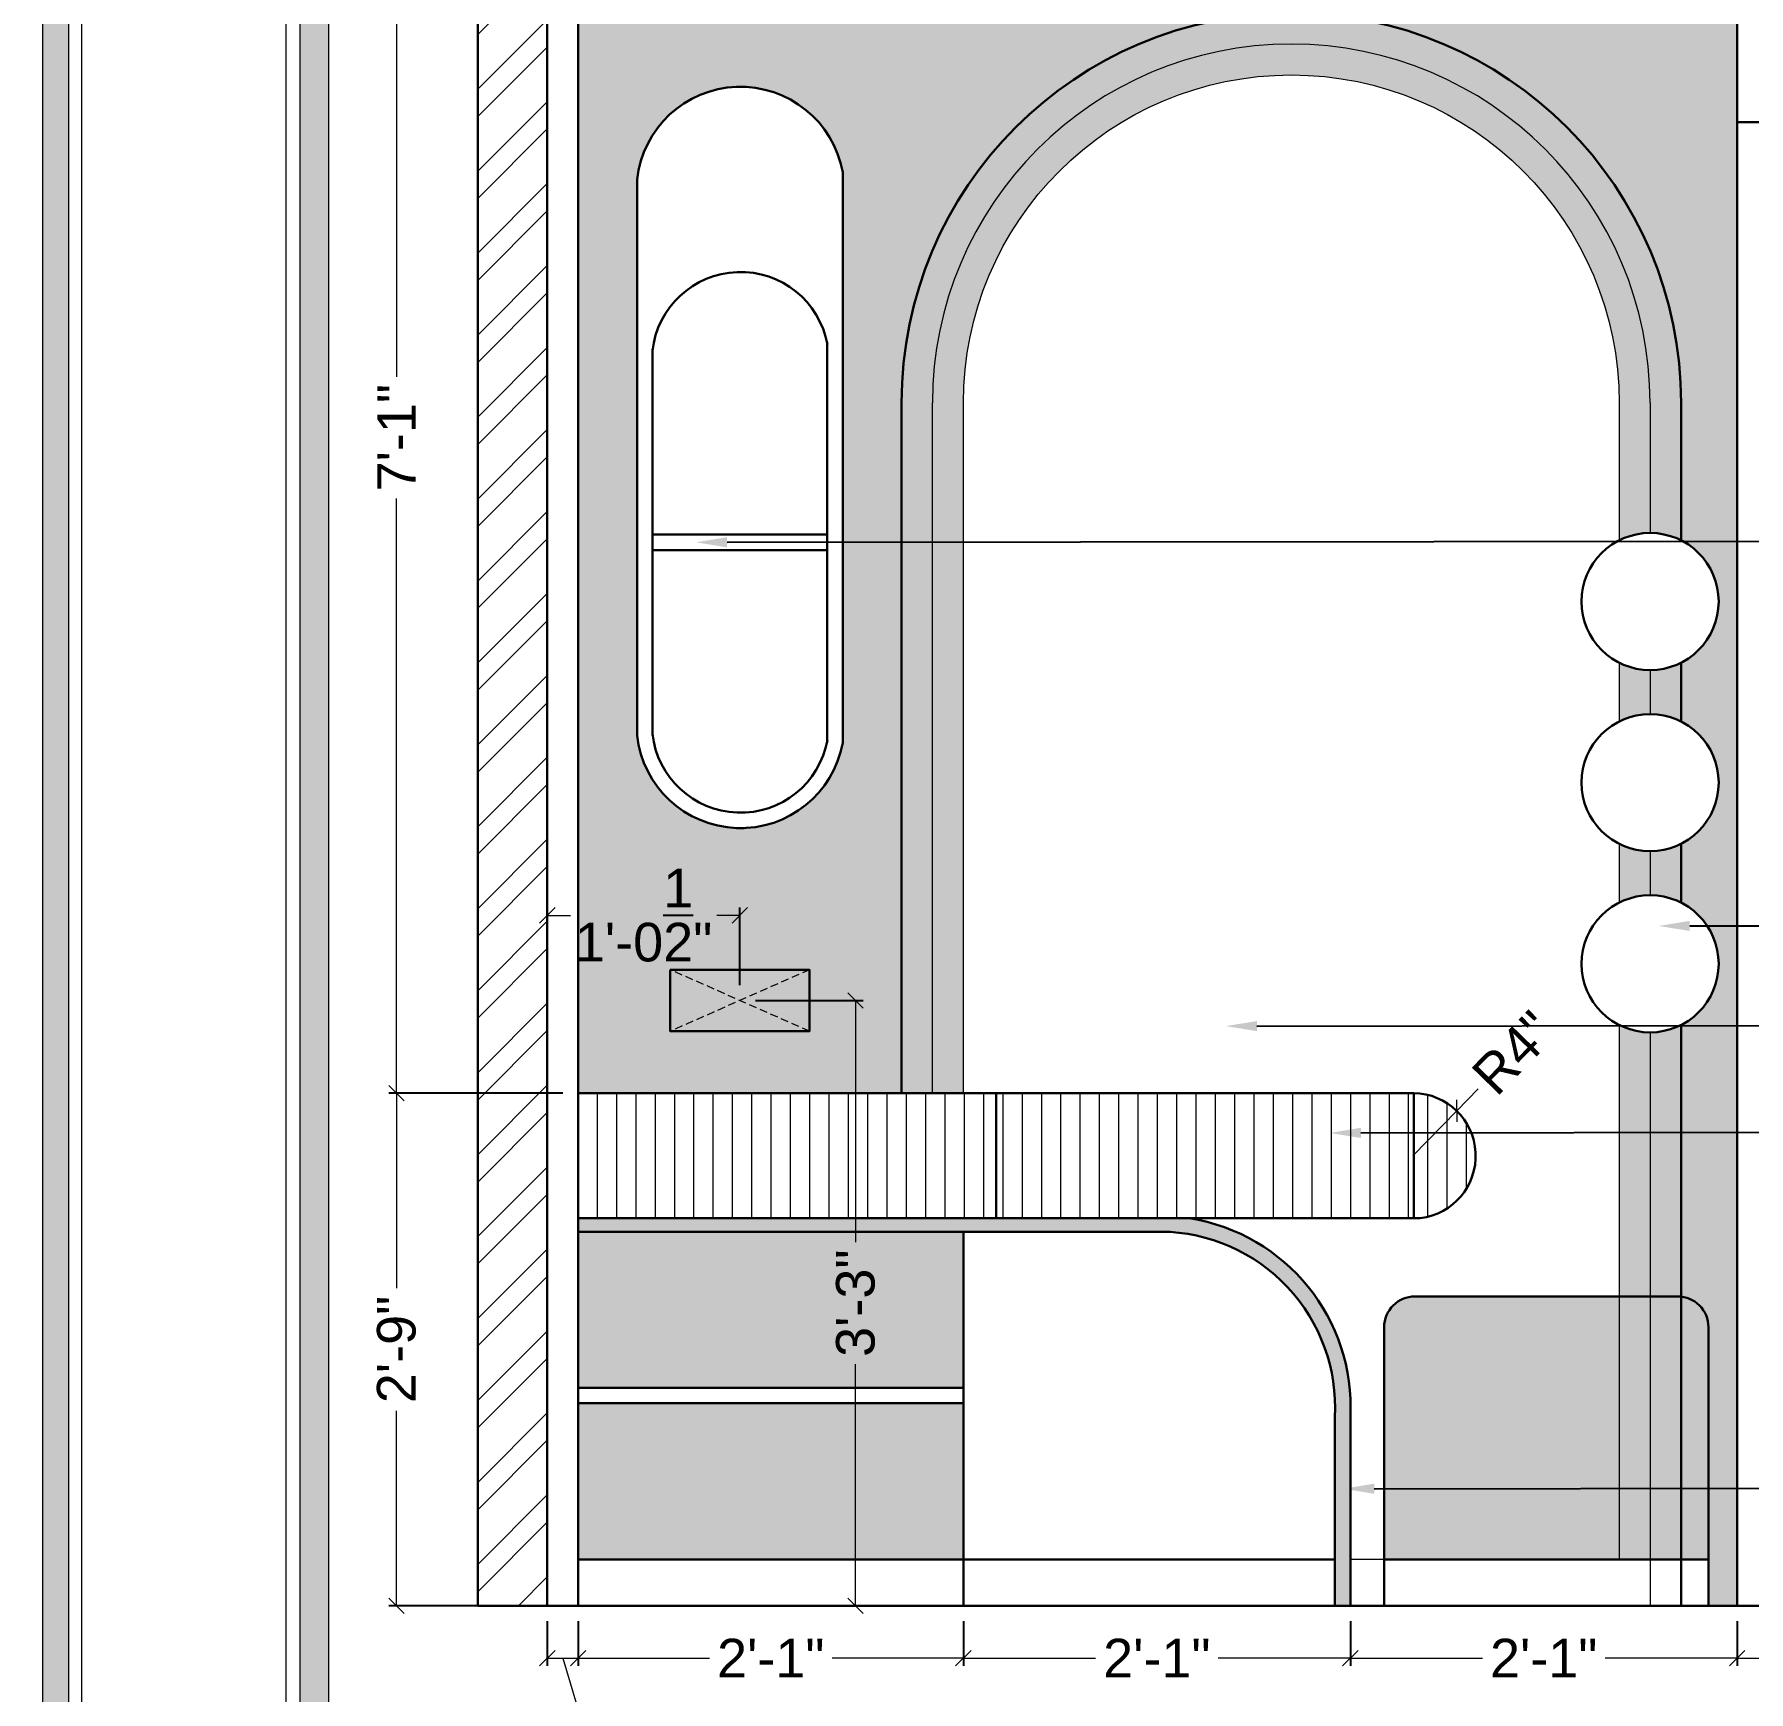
# Model space of a CAD drawing. Header units: millimetres. Extents: x 56222 to 3066687, y -650199 to -121287.
# Drawn here: x 131519.3 to 131630.2, y -183997.6 to -183890.3 of the extents above; entities that cross this region are included whole.
import ezdxf
from ezdxf import colors
from ezdxf.entities.mleader import LeaderData, LeaderLine
from ezdxf.math import Vec2, Vec3

# ---------------------------------------------------------------- set-up
doc = ezdxf.new("R2010")
doc.units = ezdxf.units.MM
doc.header["$MEASUREMENT"] = 0
doc.header["$PDMODE"] = 35
for name, pattern in [('DASHED', [0.75, 0.5, -0.25]), ('DASHED2', [0.375, 0.25, -0.125]), ('DASHEDX2', [1.5, 1, -0.5])]:
    doc.linetypes.add(name, pattern=pattern)
doc.layers.get('Defpoints').update_dxf_attribs({"color": 220})
doc.layers.add('AR HATCH-7', color=7, linetype='Continuous')
for name, color, linetype, lineweight in [('dim05', 1, 'Continuous', 13), ('Dimension', 10, 'DASHEDX2', 20), ('el', 7, 'Continuous', 20), ('ELEC-wires', 1, 'DASHED2', 13), ('FURNITURE', 32, 'Continuous', 9), ('Text', 7, 'Continuous', 15), ('TILE', 14, 'Continuous', 9), ('wall', 7, 'Continuous', 30), ('XX~SLAB ( BEAM )~ ( DIM )', 7, 'Continuous', 9)]:
    doc.layers.add(name, color=color, linetype=linetype, lineweight=lineweight)
doc.styles.add('Arial', font='arial.ttf')
doc.styles.get("Standard").update_dxf_attribs({"font": 'arial.ttf', "height": 6})
doc.styles.add('style4', font='ARIALN.TTF')
doc.dimstyles.new('ISO-25', dxfattribs={"dimtxt": 2.5, "dimasz": 1, "dimexe": 0.5, "dimexo": 1, "dimtad": 0, "dimdec": 1, "dimlunit": 4, "dimtxsty": 'Standard', "dimblk": 'OBLIQUE', "dimcen": 2.5, "dimclrd": 1, "dimclre": 1, "dimclrt": 5, "dimadec": 0, "dimazin": 0, "dimtfac": 1, "dimtdec": 1, "dimtmove": 0, "dimatfit": 3, "dimfxl": 1, "dimlwd": -1, "dimarcsym": 0})

# ---------------------------------------------------------------- blocks, each defined once
blk = doc.blocks.new('_Oblique')
at = {"layer": 'wall', "color": 0, "lineweight": -2}
blk.add_line((-0.5, -0.5), (0.5, 0.5), dxfattribs=at)
blk = doc.blocks.new('*D154')
at = {"layer": 'Defpoints', "color": 0, "lineweight": 30, "transparency": 16777216}
for p in [(131552.4852042, -183992.007540537), (131554.4852042, -183992.007540537), (131554.4852042, -183995.3893489886)]:
    blk.add_point(p, dxfattribs=at)
at = {"layer": 'dim05', "color": 1, "linetype": 'Continuous', "lineweight": -2, "transparency": 16777216}
for p, q in [((131552.4852042, -183993.007540537), (131552.4852042, -183995.8893489886)), ((131554.4852042, -183993.007540537), (131554.4852042, -183995.8893489886))]:
    blk.add_line(p, q, dxfattribs=at)
at = {"layer": 'dim05', "color": 1, "linetype": 'Continuous', "transparency": 16777216}
for p, q in [((131552.4852042, -183995.3893489886), (131554.4852042, -183995.3893489886)), ((131553.4852042, -183995.3893489886), (131555.0460585656, -184000.592196874)), ((131555.0460585656, -184000.592196874), (131556.2960585656, -184000.592196874))]:
    blk.add_line(p, q, dxfattribs=at)
at = {"layer": 'dim05', "color": 1, "transparency": 16777216, "rotation": 180}
blk.add_blockref('_Oblique', (131552.4852042, -183995.3893489886), dxfattribs=at)
at = {"layer": 'dim05', "color": 1, "transparency": 16777216}
blk.add_blockref('_Oblique', (131554.4852042, -183995.3893489886), dxfattribs=at)
at = {"layer": 'dim05', "color": 5, "lineweight": 25, "transparency": 16777216, "insert": (131558.3791076789, -184000.592196874), "char_height": 2.5, "attachment_point": 5, "style": 'Arial'}
blk.add_mtext('2"', dxfattribs=at)
blk = doc.blocks.new('*D155')
at = {"layer": 'Defpoints', "color": 0, "lineweight": 30, "transparency": 16777216}
for p in [(131554.4852042, -183992.007540537), (131579.4109527951, -183992.007540537), (131579.4109527951, -183995.3893489886)]:
    blk.add_point(p, dxfattribs=at)
at = {"layer": 'dim05', "color": 1, "linetype": 'Continuous', "lineweight": -2, "transparency": 16777216}
for p, q in [((131554.4852042, -183993.007540537), (131554.4852042, -183995.8893489886)), ((131579.4109527951, -183993.007540537), (131579.4109527951, -183995.8893489886))]:
    blk.add_line(p, q, dxfattribs=at)
at = {"layer": 'dim05', "color": 1, "linetype": 'Continuous', "transparency": 16777216}
for p, q in [((131554.4852042, -183995.3893489886), (131562.9789448004, -183995.3893489886)), ((131579.4109527951, -183995.3893489886), (131570.9172121947, -183995.3893489886))]:
    blk.add_line(p, q, dxfattribs=at)
at = {"layer": 'dim05', "color": 1, "transparency": 16777216, "rotation": 180}
blk.add_blockref('_Oblique', (131554.4852042, -183995.3893489886), dxfattribs=at)
at = {"layer": 'dim05', "color": 1, "transparency": 16777216}
blk.add_blockref('_Oblique', (131579.4109527951, -183995.3893489886), dxfattribs=at)
at = {"layer": 'dim05', "color": 5, "lineweight": 25, "transparency": 16777216, "insert": (131566.9480784975, -183995.3893489886), "char_height": 2.5, "attachment_point": 5, "style": 'Arial'}
blk.add_mtext('2\'-1"', dxfattribs=at)
blk = doc.blocks.new('*D156')
at = {"layer": 'Defpoints', "color": 0, "lineweight": 30, "transparency": 16777216}
for p in [(131579.4109527951, -183992.007540537), (131604.4540900674, -183992.007540537), (131604.4540900674, -183995.3893489886)]:
    blk.add_point(p, dxfattribs=at)
at = {"layer": 'dim05', "color": 1, "linetype": 'Continuous', "lineweight": -2, "transparency": 16777216}
for p, q in [((131579.4109527951, -183993.007540537), (131579.4109527951, -183995.8893489886)), ((131604.4540900674, -183993.007540537), (131604.4540900674, -183995.8893489886))]:
    blk.add_line(p, q, dxfattribs=at)
at = {"layer": 'dim05', "color": 1, "linetype": 'Continuous', "transparency": 16777216}
for p, q in [((131579.4109527951, -183995.3893489886), (131587.9633877341, -183995.3893489886)), ((131604.4540900674, -183995.3893489886), (131595.9016551284, -183995.3893489886))]:
    blk.add_line(p, q, dxfattribs=at)
at = {"layer": 'dim05', "color": 1, "transparency": 16777216, "rotation": 180}
blk.add_blockref('_Oblique', (131579.4109527951, -183995.3893489886), dxfattribs=at)
at = {"layer": 'dim05', "color": 1, "transparency": 16777216}
blk.add_blockref('_Oblique', (131604.4540900674, -183995.3893489886), dxfattribs=at)
at = {"layer": 'dim05', "color": 5, "lineweight": 25, "transparency": 16777216, "insert": (131591.9325214312, -183995.3893489886), "char_height": 2.5, "attachment_point": 5, "style": 'Arial'}
blk.add_mtext('2\'-1"', dxfattribs=at)
blk = doc.blocks.new('*D157')
at = {"layer": 'Defpoints', "color": 0, "lineweight": 30, "transparency": 16777216}
for p in [(131604.4540900674, -183992.007540537), (131629.4852042, -183992.007540537), (131629.4852042, -183995.3893489886)]:
    blk.add_point(p, dxfattribs=at)
at = {"layer": 'dim05', "color": 1, "linetype": 'Continuous', "lineweight": -2, "transparency": 16777216}
for p, q in [((131604.4540900674, -183993.007540537), (131604.4540900674, -183995.8893489886)), ((131629.4852042, -183993.007540537), (131629.4852042, -183995.8893489886))]:
    blk.add_line(p, q, dxfattribs=at)
at = {"layer": 'dim05', "color": 1, "linetype": 'Continuous', "transparency": 16777216}
for p, q in [((131604.4540900674, -183995.3893489886), (131613.0005134366, -183995.3893489886)), ((131629.4852042, -183995.3893489886), (131620.9387808309, -183995.3893489886))]:
    blk.add_line(p, q, dxfattribs=at)
at = {"layer": 'dim05', "color": 1, "transparency": 16777216, "rotation": 180}
blk.add_blockref('_Oblique', (131604.4540900674, -183995.3893489886), dxfattribs=at)
at = {"layer": 'dim05', "color": 1, "transparency": 16777216}
blk.add_blockref('_Oblique', (131629.4852042, -183995.3893489886), dxfattribs=at)
at = {"layer": 'dim05', "color": 5, "lineweight": 25, "transparency": 16777216, "insert": (131616.9696471337, -183995.3893489886), "char_height": 2.5, "attachment_point": 5, "style": 'Arial'}
blk.add_mtext('2\'-1"', dxfattribs=at)
blk = doc.blocks.new('*D158')
at = {"layer": 'Defpoints', "color": 0, "lineweight": 30, "transparency": 16777216}
for p in [(131629.4852042, -183992.007540537), (131665.4852042, -183992.007540537), (131665.4852042, -183995.3893489886)]:
    blk.add_point(p, dxfattribs=at)
at = {"layer": 'dim05', "color": 1, "linetype": 'Continuous', "lineweight": -2, "transparency": 16777216}
for p, q in [((131629.4852042, -183993.007540537), (131629.4852042, -183995.8893489886)), ((131665.4852042, -183993.007540537), (131665.4852042, -183995.8893489886))]:
    blk.add_line(p, q, dxfattribs=at)
at = {"layer": 'dim05', "color": 1, "linetype": 'Continuous', "transparency": 16777216}
for p, q in [((131629.4852042, -183995.3893489886), (131645.7108181154, -183995.3893489886)), ((131665.4852042, -183995.3893489886), (131649.2595902846, -183995.3893489886))]:
    blk.add_line(p, q, dxfattribs=at)
at = {"layer": 'dim05', "color": 1, "transparency": 16777216, "rotation": 180}
blk.add_blockref('_Oblique', (131629.4852042, -183995.3893489886), dxfattribs=at)
at = {"layer": 'dim05', "color": 1, "transparency": 16777216}
blk.add_blockref('_Oblique', (131665.4852042, -183995.3893489886), dxfattribs=at)
at = {"layer": 'dim05', "color": 5, "lineweight": 25, "transparency": 16777216, "insert": (131647.4852042, -183995.3893489886), "char_height": 2.5, "attachment_point": 5, "style": 'Arial'}
blk.add_mtext("3'", dxfattribs=at)
blk = doc.blocks.new('*D160')
at = {"layer": 'Defpoints', "color": 0, "lineweight": 30, "transparency": 16777216}
for p in [(131542.725408849, -183958.8319935744), (131554.4852042001, -183958.8319935744), (131552.4852042001, -183992.0075405371)]:
    blk.add_point(p, dxfattribs=at)
at = {"layer": 'dim05', "color": 1, "linetype": 'Continuous', "lineweight": -2, "transparency": 16777216}
for p, q in [((131553.4852042001, -183958.8319935744), (131542.225408849, -183958.8319935744)), ((131551.4852042001, -183992.0075405371), (131542.225408849, -183992.0075405371))]:
    blk.add_line(p, q, dxfattribs=at)
at = {"layer": 'dim05', "color": 1, "linetype": 'Continuous', "transparency": 16777216}
for p, q in [((131542.725408849, -183958.8319935744), (131542.725408849, -183971.4506333586)), ((131542.725408849, -183992.0075405371), (131542.725408849, -183979.3889007528))]:
    blk.add_line(p, q, dxfattribs=at)
at = {"layer": 'dim05', "color": 1, "transparency": 16777216}
for p, rotation in [((131542.725408849, -183958.8319935744), 90), ((131542.725408849, -183992.0075405371), 270)]:
    blk.add_blockref('_Oblique', p, dxfattribs=dict(at, rotation=rotation))
at = {"layer": 'dim05', "color": 5, "lineweight": 25, "transparency": 16777216, "insert": (131542.7254088489, -183975.4197670557), "char_height": 2.5, "attachment_point": 5, "rotation": 90, "style": 'Arial'}
blk.add_mtext('2\'-9"', dxfattribs=at)
blk = doc.blocks.new('*D161')
at = {"layer": 'Defpoints', "color": 0, "lineweight": 30, "transparency": 16777216}
for p in [(131542.7254088491, -183874.0075405371), (131552.4852042001, -183874.0075405371), (131554.4852042001, -183958.8319935744)]:
    blk.add_point(p, dxfattribs=at)
at = {"layer": 'dim05', "color": 1, "linetype": 'Continuous', "lineweight": -2, "transparency": 16777216}
for p, q in [((131551.4852042001, -183874.0075405371), (131542.2254088491, -183874.0075405371)), ((131553.4852042001, -183958.8319935744), (131542.2254088491, -183958.8319935744))]:
    blk.add_line(p, q, dxfattribs=at)
at = {"layer": 'dim05', "color": 1, "linetype": 'Continuous', "transparency": 16777216}
for p, q in [((131542.7254088491, -183874.0075405371), (131542.7254088491, -183912.4821817898)), ((131542.7254088491, -183958.8319935744), (131542.7254088491, -183920.3573523218))]:
    blk.add_line(p, q, dxfattribs=at)
at = {"layer": 'dim05', "color": 1, "transparency": 16777216}
for p, rotation in [((131542.7254088491, -183874.0075405371), 90), ((131542.7254088491, -183958.8319935744), 270)]:
    blk.add_blockref('_Oblique', p, dxfattribs=dict(at, rotation=rotation))
at = {"layer": 'dim05', "color": 5, "lineweight": 25, "transparency": 16777216, "insert": (131542.725408849, -183916.4197670558), "char_height": 2.5, "attachment_point": 5, "rotation": 90, "style": 'Arial'}
blk.add_mtext('7\'-1"', dxfattribs=at)
blk = doc.blocks.new('6616')
at = {"color": 242, "linetype": 'DASHED', "true_color": 0xcd2027}
for p, q in [((386784.7908394939, -36915.77063452489), (386775.7837103015, -36911.78377544171)), ((386784.7908394939, -36911.78377544171), (386775.7837103015, -36915.77063452489))]:
    blk.add_line(p, q, dxfattribs=at)
at = {"layer": 'ELEC-wires', "color": 5, "linetype": 'ByBlock', "lineweight": 30, "ltscale": 4}
blk.add_lwpolyline([(386775.7837103015, -36911.78377544171), (386784.7908394939, -36911.78377544171), (386784.7908394939, -36915.77063452489), (386775.7837103015, -36915.77063452489)], close=True, dxfattribs=at)
blk = doc.blocks.new('*D205')
at = {"layer": 'Defpoints', "color": 0, "lineweight": 30, "transparency": 16777216}
for p in [(131564.9480784975, -183947.3297693133), (131552.4852042, -183952.8385640328), (131564.9480784975, -183952.8385640328)]:
    blk.add_point(p, dxfattribs=at)
at = {"layer": 'dim05', "color": 1, "linetype": 'Continuous', "lineweight": -2, "transparency": 16777216}
for p, q in [((131552.4852042, -183951.8385640328), (131552.4852042, -183946.8297693133)), ((131564.9480784975, -183951.8385640328), (131564.9480784975, -183946.8297693133))]:
    blk.add_line(p, q, dxfattribs=at)
at = {"layer": 'dim05', "color": 1, "linetype": 'Continuous', "transparency": 16777216}
for p, q in [((131552.4852042, -183947.3297693133), (131553.9749974197, -183947.3297693133)), ((131564.9480784975, -183947.3297693133), (131563.4582852779, -183947.3297693133))]:
    blk.add_line(p, q, dxfattribs=at)
at = {"layer": 'dim05', "color": 1, "transparency": 16777216, "rotation": 180}
blk.add_blockref('_Oblique', (131552.4852042, -183947.3297693133), dxfattribs=at)
at = {"layer": 'dim05', "color": 1, "transparency": 16777216}
blk.add_blockref('_Oblique', (131564.9480784975, -183947.3297693133), dxfattribs=at)
at = {"layer": 'dim05', "color": 5, "lineweight": 25, "transparency": 16777216, "insert": (131558.7166413488, -183947.3297693133), "char_height": 2.5, "attachment_point": 5, "style": 'Arial'}
blk.add_mtext('1\'-0{\\H1x;\\S1/2;}"', dxfattribs=at)
blk = doc.blocks.new('*D206')
at = {"layer": 'Defpoints', "color": 0, "lineweight": 30, "transparency": 16777216}
for p in [(131564.9480784976, -183952.8385640329), (131562.2535814571, -183992.007540537), (131572.4342543049, -183992.007540537)]:
    blk.add_point(p, dxfattribs=at)
at = {"layer": 'dim05', "color": 1, "linetype": 'Continuous', "lineweight": -2, "transparency": 16777216}
for p, q in [((131565.9480784976, -183952.8385640329), (131572.9342543049, -183952.8385640329)), ((131563.2535814571, -183992.007540537), (131572.9342543049, -183992.007540537))]:
    blk.add_line(p, q, dxfattribs=at)
at = {"layer": 'dim05', "color": 1, "linetype": 'Continuous', "transparency": 16777216}
for p, q in [((131572.4342543049, -183952.8385640329), (131572.4342543049, -183968.4760877556)), ((131572.4342543049, -183992.007540537), (131572.4342543049, -183976.3700168143))]:
    blk.add_line(p, q, dxfattribs=at)
at = {"layer": 'dim05', "color": 1, "transparency": 16777216}
for p, rotation in [((131572.4342543049, -183952.8385640329), 90), ((131572.4342543049, -183992.007540537), 270)]:
    blk.add_blockref('_Oblique', p, dxfattribs=dict(at, rotation=rotation))
at = {"layer": 'dim05', "color": 5, "lineweight": 25, "transparency": 16777216, "insert": (131572.4342543048, -183972.423052285), "char_height": 2.5, "attachment_point": 5, "rotation": 90, "style": 'Arial'}
blk.add_mtext('3\'-3"', dxfattribs=at)
blk = doc.blocks.new('*D559')
at = {"layer": 'Defpoints', "color": 0, "lineweight": 30, "transparency": 16777216}
for p in [(131611.3355077271, -183959.9829360802), (131608.5017553353, -183962.8942887112)]:
    blk.add_point(p, dxfattribs=at)
at = {"layer": 'dim05', "color": 1, "linetype": 'Continuous', "transparency": 16777216}
for p in [(131612.7304919871, -183958.5497511953), (131608.5017553353, -183962.8942887112)]:
    blk.add_line(p, (131611.3355077271, -183959.9829360802), dxfattribs=at)
at = {"layer": 'dim05', "color": 1, "transparency": 16777216, "rotation": 225.7738580611115}
blk.add_blockref('_Oblique', (131611.3355077271, -183959.9829360802), dxfattribs=at)
at = {"layer": 'dim05', "color": 5, "lineweight": 25, "transparency": 16777216, "insert": (131615.0029318138, -183956.2150822639), "char_height": 2.5, "attachment_point": 5, "rotation": 45.7738580611115, "style": 'Arial'}
blk.add_mtext('R4"', dxfattribs=at)

msp = doc.modelspace()

# ---------------------------------------------------------------- hatches: boundary and pattern name
at = {"layer": 'AR HATCH-7', "lineweight": 9, "true_color": 0x939598}
h = msp.add_hatch(dxfattribs=at)
h.set_pattern_fill('ANSI32', color=252, scale=10)
h.set_pattern_definition([(45, (252.5417360628489, -836.1587696013448), (-2.651650429449553, 2.651650429449553), []), (45, (254.3095030128489, -836.1587696013448), (-2.651650429449553, 2.651650429449553), [])])
h.paths.add_polyline_path([(131737.9852042001, -183880.007540537), (131733.4852042001, -183880.007540537), (131733.4852042, -183892.0180154019), (131737.9852042, -183891.9806005668)])
h.paths.add_polyline_path([(131737.9852042, -183891.9806005668), (131733.4852042001, -183892.0180154019), (131733.4852042, -183992.007540537), (131737.9852042, -183992.007540537)])
h.paths.add_polyline_path([(131552.4852042, -183880.007540537), (131547.9852042001, -183880.007540537), (131547.9852042001, -183992.007540537), (131552.4852042, -183992.007540537)])
at = {"layer": 'AR HATCH-7', "lineweight": 30, "true_color": 0xe7e2df, "transparency": 33554687}
h = msp.add_hatch(color=254, dxfattribs=at)
h.dxf.hatch_style = 1
edge = h.paths.add_edge_path()
edge.add_line((131629.4852042, -183880.007540537), (131554.4852042, -183880.007540537))
edge.add_line((131554.4852042, -183880.007540537), (131554.4852042, -183958.8319935743))
edge.add_line((131554.4852042, -183958.8319935743), (131575.4109527951, -183958.8319935743))
edge.add_line((131575.4109527951, -183958.8319935743), (131575.4109527951, -183923.1759334623))
edge.add_line((131575.4109527951, -183923.1759334623), (131571.6008610338, -183923.1800142943))
edge.add_line((131571.6008610338, -183923.1800142943), (131571.6008610338, -183936.1657326043))
edge.add_arc((131564.9832368958, -183934.9571118648), 6.72708802699688, 186.1842160076688, 349.64976563712423, ccw=False)
edge.add_line((131558.2952959588, -183935.6817906534), (131558.2952959588, -183899.7163798688))
edge.add_arc((131564.9832368958, -183900.4410586575), 6.727088026985101, 89.9999999997521, 173.8157839917849, ccw=False)
edge.add_line((131564.9832368958, -183893.7139706304), (131564.9480784975, -183893.713182822))
edge.add_line((131564.9480784975, -183893.713182822), (131564.9832368958, -183893.7139706304))
edge.add_arc((131564.9832368958, -183900.4410586575), 6.727088027022546, 10.350234362343485, 90, ccw=False)
edge.add_line((131571.6008610338, -183899.232437918), (131571.6008610338, -183923.1800142943))
edge.add_line((131571.6008610338, -183923.1800142943), (131575.4109527951, -183923.1759334623))
edge.add_line((131575.4109527951, -183923.1759334623), (131575.4109527951, -183914.1693078823))
edge.add_arc((131600.6325931214, -183914.1693078823), 25.22164032631554, 10.592526118590285, 180.0000000000661, ccw=False)
edge.add_line((131625.4244399521, -183909.5329869838), (131629.4852042, -183909.5276017279))
edge.add_line((131629.4852042, -183909.5276017279), (131629.4852042, -183880.007540537))
edge = h.paths.add_edge_path(flags=17)
edge.add_line((131629.4852042, -183909.5276017279), (131625.4244399521, -183909.5329869838))
edge.add_arc((131600.6325931213, -183914.1693078823), 25.22164032637873, 0, 10.592526118630872, ccw=False)
edge.add_line((131625.8542334477, -183914.1693078823), (131625.8542334477, -183923.0597938879))
edge.add_arc((131623.8542334482, -183927.0200567349), 4.436629555731371, 61.48083573710619, 63.20544899618699, ccw=False)
edge.add_line((131625.9725141191, -183923.1217790621), (131629.4852042, -183923.1180167648))
edge.add_line((131629.4852042, -183923.1180167648), (131629.4852042, -183909.5276017279))
edge = h.paths.add_edge_path(flags=17)
edge.add_line((131629.4852042, -183923.1180167648), (131625.9725141191, -183923.1217790621))
edge.add_arc((131623.8542334477, -183927.020056735), 4.436629556121227, 0, 61.48083573256878, ccw=False)
edge.add_arc((131623.8542334477, -183927.020056735), 4.436629556119442, -63.20544899150008, 0, ccw=False)
edge.add_line((131625.8542334477, -183930.9803195821), (131625.8542334477, -183934.7822679409))
edge.add_arc((131623.8542334477, -183938.7425307879), 4.436629556097421, -0.16745377865061073, 63.205448990995194, ccw=False)
edge.add_line((131628.2908440556, -183938.7554973508), (131629.4852042, -183938.7535271756))
edge.add_line((131629.4852042, -183938.7535271756), (131629.4852042, -183923.1180167648))
edge = h.paths.add_edge_path(flags=17)
edge.add_line((131629.4852042, -183938.7535271756), (131628.2908440556, -183938.7554973508))
edge.add_arc((131623.8542334477, -183938.742530788), 4.43662955613407, 296.7945510090048, 359.83254622210114, ccw=False)
edge.add_line((131625.8542334477, -183942.7027936351), (131625.8542334477, -183946.5047419938))
edge.add_arc((131623.8542334477, -183950.4650048409), 4.43662955611028, 0, 63.20544899150008, ccw=False)
edge.add_arc((131623.8542334477, -183950.4650048409), 4.436629556119442, -63.20544899150008, 0, ccw=False)
edge.add_line((131625.8542334477, -183954.425267688), (131625.8542334477, -183956.2330311606))
edge.add_line((131625.8542334477, -183956.2330311606), (131629.4852042, -183956.2291421778))
edge.add_line((131629.4852042, -183956.2291421778), (131629.4852042, -183938.7535271756))
h.paths.add_polyline_path([(131629.4852042, -183956.2291421778), (131625.8542334477, -183956.2330311606), (131625.8542334477, -183961.5644953605), (131629.4852042, -183961.5597665452)])
edge = h.paths.add_edge_path()
edge.add_line((131629.4852042, -183961.5597665452), (131625.8542334477, -183961.5644953605))
edge.add_line((131625.8542334477, -183961.5644953605), (131625.8542334477, -183971.9968994551))
edge.add_arc((131625.6303663733, -183973.9843308458), 1.999999999993403, 0, 83.57321245489419, ccw=False)
edge.add_line((131627.6303663733, -183973.9843308458), (131627.6303663734, -183992.007540537))
edge.add_line((131627.6303663734, -183992.007540537), (131629.4852042, -183992.007540537))
edge.add_line((131629.4852042, -183992.007540537), (131629.4852042, -183961.5597665452))
edge = h.paths.add_edge_path()
edge.add_line((131625.8542334477, -183961.5644953605), (131623.8542334477, -183961.5671000718))
edge.add_line((131623.8542334477, -183961.5671000718), (131623.8542334477, -183971.9843308458))
edge.add_line((131623.8542334477, -183971.9843308458), (131625.6303663733, -183971.9843308458))
edge.add_arc((131625.6303663733, -183973.9843308458), 2, 83.57321245323709, 89.9999999983325, ccw=False)
edge.add_line((131625.8542334477, -183971.9968994551), (131625.8542334477, -183961.5644953605))
h.paths.add_polyline_path([(131623.8542334477, -183961.5671000718), (131621.8542334477, -183961.5697047831), (131621.8542334477, -183971.9843308458), (131623.8542334477, -183971.9843308458)])
h.paths.add_polyline_path([(131625.8542334477, -183956.2330311606), (131623.8542334477, -183956.235173278), (131623.8542334477, -183961.5671000718), (131625.8542334477, -183961.5644953605)])
h.paths.add_polyline_path([(131623.8542334477, -183956.235173278), (131621.8542334477, -183956.2373153954), (131621.8542334477, -183961.5697047831), (131623.8542334477, -183961.5671000718)])
edge = h.paths.add_edge_path(flags=17)
edge.add_arc((131623.8542334477, -183950.4650048409), 4.436629556149379, 270.00000000037585, 296.79455100866596, ccw=False)
edge.add_line((131623.8542334477, -183954.901634397), (131623.8542334477, -183956.235173278))
edge.add_line((131623.8542334477, -183956.235173278), (131625.8542334477, -183956.2330311606))
edge.add_line((131625.8542334477, -183956.2330311606), (131625.8542334477, -183954.425267688))
edge = h.paths.add_edge_path(flags=17)
edge.add_arc((131623.8542334477, -183950.4650048409), 4.436629556148546, 243.20544899133398, 269.99999999962415, ccw=False)
edge.add_line((131621.8542334477, -183954.425267688), (131621.8542334477, -183956.2373153954))
edge.add_line((131621.8542334477, -183956.2373153954), (131623.8542334477, -183956.235173278))
edge.add_line((131623.8542334477, -183956.235173278), (131623.8542334477, -183954.901634397))
edge = h.paths.add_edge_path(flags=17)
edge.add_arc((131623.8542334477, -183938.7425307879), 4.436629556149379, 270.00000000037585, 296.79455100866596, ccw=False)
edge.add_line((131623.8542334477, -183943.1791603441), (131623.8542334477, -183946.0283752848))
edge.add_arc((131623.8542334477, -183950.465004841), 4.436629556148546, 63.20544899133398, 89.99999999962421, ccw=False)
edge.add_line((131625.8542334477, -183946.5047419938), (131625.8542334477, -183942.7027936351))
edge = h.paths.add_edge_path(flags=17)
edge.add_arc((131623.8542334477, -183938.7425307879), 4.436629556148546, 243.20544899133398, 269.99999999962415, ccw=False)
edge.add_line((131621.8542334477, -183942.7027936351), (131621.8542334477, -183946.5047419938))
edge.add_arc((131623.8542334477, -183950.465004841), 4.436629556149379, 90.00000000037579, 116.79455100866599, ccw=False)
edge.add_line((131623.8542334477, -183946.0283752848), (131623.8542334477, -183943.1791603441))
edge = h.paths.add_edge_path(flags=17)
edge.add_arc((131623.8542334477, -183927.020056735), 4.436629556149379, 270.00000000037585, 296.79455100866596, ccw=False)
edge.add_line((131623.8542334477, -183931.4566862911), (131623.8542334477, -183934.3059012319))
edge.add_arc((131623.8542334477, -183938.742530788), 4.436629556148546, 63.20544899133398, 89.99999999962421, ccw=False)
edge.add_line((131625.8542334477, -183934.7822679409), (131625.8542334477, -183930.9803195821))
edge = h.paths.add_edge_path(flags=17)
edge.add_arc((131623.8542334477, -183927.020056735), 4.436629556148546, 243.20544899133398, 269.99999999962415, ccw=False)
edge.add_line((131621.8542334477, -183930.9803195821), (131621.8542334477, -183934.7822679409))
edge.add_arc((131623.8542334477, -183938.742530788), 4.436629556149379, 90.00000000037579, 116.79455100866599, ccw=False)
edge.add_line((131623.8542334477, -183934.3059012319), (131623.8542334477, -183931.4566862911))
edge = h.paths.add_edge_path(flags=17)
edge.add_line((131625.4244399521, -183909.5329869838), (131623.3872443433, -183909.5356886475))
edge.add_arc((131600.6325931213, -183914.1693078823), 23.22164032640322, 0, 11.50999310778542, ccw=False)
edge.add_line((131623.8542334477, -183914.1693078823), (131623.8542334477, -183922.5834271789))
edge.add_arc((131623.8542334477, -183927.0200567351), 4.436629556148546, 63.20544899133398, 89.99999999962421, ccw=False)
edge.add_line((131625.8542334477, -183923.0597938879), (131625.8542334477, -183914.1693078823))
edge.add_arc((131600.6325931213, -183914.1693078823), 25.22164032637374, 0, 10.59252611863095)
edge = h.paths.add_edge_path(flags=16)
edge.add_line((131623.3872443433, -183909.5356886475), (131621.3428009816, -183909.538399923))
edge.add_arc((131600.6325931214, -183914.1693078823), 21.22164032631614, 7.861444828449748e-11, 12.60428963680431, ccw=False)
edge.add_line((131621.8542334477, -183914.1693078823), (131621.8542334477, -183923.0597938879))
edge.add_arc((131623.8542334477, -183927.0200567351), 4.436629556149379, 90.00000000037579, 116.79455100866599, ccw=False)
edge.add_line((131623.8542334477, -183922.5834271789), (131623.8542334477, -183914.1693078823))
edge.add_arc((131600.6325931213, -183914.1693078823), 23.22164032640285, 0, 11.50999310778547)
edge = h.paths.add_edge_path(flags=17)
edge.add_line((131575.4109527951, -183914.1693078823), (131575.4109527951, -183923.1759334623))
edge.add_line((131575.4109527951, -183923.1759334623), (131577.4109527951, -183923.1737913449))
edge.add_line((131577.4109527951, -183923.1737913449), (131577.4109527951, -183914.1693078823))
edge.add_arc((131600.6325931214, -183914.1693078823), 23.22164032631554, 11.509993107828393, 180, ccw=False)
edge.add_line((131623.3872443433, -183909.5356886475), (131625.4244399521, -183909.5329869838))
edge.add_arc((131600.6325931214, -183914.1693078823), 25.22164032632151, 10.59252611865526, 180)
edge = h.paths.add_edge_path(flags=16)
edge.add_line((131577.4109527951, -183914.1693078823), (131577.4109527951, -183923.1737913449))
edge.add_line((131577.4109527951, -183923.1737913449), (131579.4109527951, -183923.1716492275))
edge.add_line((131579.4109527951, -183923.1716492275), (131579.4109527951, -183914.1693078823))
edge.add_arc((131600.6325931214, -183914.1693078823), 21.22164032631554, 12.604289636727685, 180, ccw=False)
edge.add_line((131621.3428009816, -183909.538399923), (131623.3872443433, -183909.5356886475))
edge.add_arc((131600.6325931214, -183914.1693078823), 23.22164032631766, 11.50999310782845, 180)
h.paths.add_polyline_path([(131579.4109527951, -183923.1716492275), (131577.4109527951, -183923.1737913449), (131577.4109527951, -183956.2849167579), (131579.4109527951, -183956.2827746405)], flags=17)
h.paths.add_polyline_path([(131577.4109527951, -183923.1737913449), (131575.4109527951, -183923.1759334623), (131575.4109527951, -183956.2870588753), (131577.4109527951, -183956.2849167579)], flags=17)
h.paths.add_polyline_path([(131579.4109527951, -183956.2827746405), (131577.4109527951, -183956.2849167579), (131577.4109527951, -183958.8319935743), (131579.4109527951, -183958.8319935743)], flags=17)
h.paths.add_polyline_path([(131577.4109527951, -183956.2849167579), (131575.4109527951, -183956.2870588753), (131575.4109527951, -183958.8319935743), (131577.4109527951, -183958.8319935743)], flags=17)
at = {"layer": 'AR HATCH-7', "lineweight": 30, "true_color": 0xc8c92d}
h = msp.add_hatch(color=52, dxfattribs=at)
h.dxf.hatch_style = 1
edge = h.paths.add_edge_path()
edge.add_line((131594.0482541753, -183966.9285413365), (131554.4852042, -183966.9285413365))
edge.add_line((131554.4852042, -183966.9285413365), (131554.4852042, -183967.7970711182))
edge.add_line((131554.4852042, -183967.7970711182), (131592.2040900674, -183967.7970711182))
edge.add_arc((131592.0911913262, -183979.1763511881), 11.3798401146511, -3.1267830639131944, 89.43156253187777, ccw=False)
edge.add_line((131603.4540900674, -183979.7970711182), (131603.4540900674, -183992.007540537))
edge.add_line((131603.4540900674, -183992.007540537), (131604.4540900674, -183992.007540537))
edge.add_line((131604.4540900674, -183992.007540537), (131604.4540900674, -183979.7970711182))
edge.add_arc((131592.1078294277, -183979.1391033687), 12.36378070592016, 356.9494288934499, 440.9704240281685)
at = {"layer": 'Dimension', "linetype": 'Continuous', "true_color": 0xd39e00}
h = msp.add_hatch(color=42, dxfattribs=at)
h.paths.add_polyline_path([(131536.4990437951, -183843.736034061), (131536.4990437951, -184028.5721332844), (131799.0968054884, -184028.5721332844), (131799.0968054884, -183843.736034061)])
h.paths.add_polyline_path([(131538.3420062482, -183845.5789965139), (131797.2538430354, -183845.5789965139), (131797.2538430354, -184026.7291708314), (131538.3420062482, -184026.7291708314)], flags=16)
h = msp.add_hatch(color=42, dxfattribs=at)
h.paths.add_polyline_path([(131281.5688555231, -183849.1093174025), (131281.5688555231, -184017.992179338), (131521.5017567203, -184017.992179338), (131521.5017567203, -183849.1093174025)])
h.paths.add_polyline_path([(131283.2527515522, -183850.7932134314), (131519.8178606913, -183850.7932134314), (131519.8178606913, -184016.308283309), (131283.2527515522, -184016.308283309)], flags=16)
at = {"layer": 'FURNITURE', "lineweight": 30, "true_color": 0xf7abae}
h = msp.add_hatch(color=241, dxfattribs=at)
h.dxf.hatch_style = 1
h.paths.add_polyline_path([(131579.410952795, -183967.7970711182), (131554.4852042, -183967.7970711182), (131554.4852042, -183977.9023058276), (131579.4109527951, -183977.9023058276)])
h.paths.add_polyline_path([(131579.4109527951, -183978.9023058276), (131554.4852042, -183978.9023058276), (131554.4852042, -183989.007540537), (131579.4109527951, -183989.007540537)])
h = msp.add_hatch(color=241, dxfattribs=at)
h.dxf.hatch_style = 1
edge = h.paths.add_edge_path()
edge.add_line((131621.8291755377, -183971.9843308459), (131608.6391763692, -183971.9843308459))
edge.add_arc((131608.639176369, -183973.9843308457), 1.999999999854481, 89.99999999583119, 180.0000000025013)
edge.add_line((131606.6391763692, -183973.9843308458), (131606.6391763692, -183989.007540537))
edge.add_line((131606.6391763692, -183989.007540537), (131621.8291755377, -183989.007540537))
edge.add_line((131621.8291755377, -183989.007540537), (131621.8291755377, -183971.9843308459))
edge = h.paths.add_edge_path()
edge.add_arc((131625.6303663734, -183973.9843308458), 1.999999999970896, 359.9999999991662, 450.0000000008338)
edge.add_line((131625.6303663733, -183971.9843308458), (131621.8291755377, -183971.9843308458))
edge.add_line((131621.8291755377, -183971.9843308458), (131621.8291755377, -183989.007540537))
edge.add_line((131621.8291755377, -183989.007540537), (131627.6303663734, -183989.007540537))
edge.add_line((131627.6303663734, -183989.007540537), (131627.6303663733, -183973.9843308458))
at = {"layer": 'TILE', "lineweight": 15, "true_color": 0x7d5120, "transparency": 33554687}
h = msp.add_hatch(dxfattribs=at)
h.set_pattern_fill('ANSI31', color=27, scale=10, angle=45)
h.set_pattern_definition([(90, (39.47698997566476, -836.1587696013448), (-1.25, 0), [])])
h.paths.add_polyline_path([(131581.524644576, -183958.8319935743), (131554.4852042, -183958.8319935743), (131554.4852042, -183966.9285413365), (131581.524644576, -183966.9285413365)])
edge = h.paths.add_edge_path()
edge.add_line((131608.4394257186, -183958.8319935743), (131581.524644576, -183958.8319935743))
edge.add_line((131581.524644576, -183958.8319935743), (131581.524644576, -183966.9285413365))
edge.add_line((131581.524644576, -183966.9285413365), (131608.9823097188, -183966.9285413365))
edge.add_arc((131608.5017553353, -183962.8942887112), 4.062773284352991, 276.7929826393096, 450.8790458710334)

# ---------------------------------------------------------------- linework, layer by layer
at = {"layer": 'Dimension', "color": 42, "linetype": 'Continuous', "true_color": 0xd39e00}
for points in [[(131535.5775625686, -183842.8145528345), (131800.0182867149, -183842.8145528345), (131800.0182867149, -184029.493614511), (131535.5775625686, -184029.493614511)], [(131536.4990437951, -183843.736034061), (131799.0968054884, -183843.736034061), (131799.0968054884, -184028.5721332844), (131536.4990437951, -184028.5721332844)], [(131538.3420062482, -183845.5789965139), (131797.2538430354, -183845.5789965139), (131797.2538430354, -184026.7291708315), (131538.3420062482, -184026.7291708315)], [(131280.7269075086, -183848.2673693879), (131522.3437047348, -183848.2673693879), (131522.3437047348, -184018.8341273526), (131280.7269075086, -184018.8341273526)], [(131281.5688555231, -183849.1093174025), (131521.5017567203, -183849.1093174025), (131521.5017567203, -184017.992179338), (131281.5688555231, -184017.992179338)], [(131283.2527515522, -183850.7932134314), (131519.8178606913, -183850.7932134314), (131519.8178606913, -184016.308283309), (131283.2527515522, -184016.308283309)]]:
    msp.add_lwpolyline(points, close=True, dxfattribs=at)
at = {"layer": 'FURNITURE', "lineweight": 30}
for p, q in [((131554.4852042, -183874.0075405371), (131554.4852042, -183992.007540537)), ((131629.4852042, -183992.007540537), (131629.4852042, -183880.007540537)), ((131559.2952959588, -183910.698553339), (131559.2952959588, -183935.6817906536)), ((131575.4109527951, -183958.8319935743), (131575.4109527951, -183914.1693078823)), ((131625.8542334477, -183914.1693078823), (131625.8542334477, -183923.0597938879)), ((131559.2952959588, -183922.6901719963), (131570.6008610338, -183922.6901719962)), ((131559.2952959588, -183923.6901719963), (131570.6008610338, -183923.6901719962)), ((131625.8542334477, -183930.9803195821), (131625.8542334477, -183934.7822679409)), ((131625.8542334477, -183942.7027936351), (131625.8542334477, -183946.5047419938)), ((131625.8542334477, -183954.425267688), (131625.8542334477, -183992.007540537)), ((131581.524644576, -183958.8319935743), (131581.524644576, -183966.9285413365)), ((131608.564084952, -183958.8319935743), (131608.564084952, -183966.9285413365)), ((131592.2040900674, -183967.7970711182), (131554.4852042, -183967.7970711182)), ((131579.410952795, -183967.7970711182), (131579.4109527951, -183992.007540537)), ((131579.4109527951, -183977.9023058276), (131554.4852042, -183977.9023058276)), ((131579.4109527951, -183978.9023058276), (131554.4852042, -183978.9023058276)), ((131603.4540900674, -183979.7970711182), (131603.4540900674, -183992.007540537)), ((131604.4540900674, -183979.7970711182), (131604.4540900674, -183992.007540537)), ((131579.410952795, -183989.007540537), (131554.4852042, -183989.007540537)), ((131627.6303663733, -183989.007540537), (131606.6391763692, -183989.007540537))]:
    msp.add_line(p, q, dxfattribs=at)
at = {"layer": 'FURNITURE', "lineweight": 5}
for p, q in [((131577.4109527951, -183958.8319935743), (131577.4109527951, -183914.1693078823)), ((131623.8542334477, -183914.1693078823), (131623.8542334477, -183922.5834271789)), ((131623.8542334477, -183931.4566862911), (131623.8542334477, -183934.3059012319)), ((131623.8542334477, -183943.1791603441), (131623.8542334477, -183946.0283752848)), ((131623.8542334477, -183954.901634397), (131623.8542334477, -183992.007540537))]:
    msp.add_line(p, q, dxfattribs=at)
msp.add_lwpolyline([(131579.4109527951, -183958.8319935743), (131579.4109527951, -183914.1693078823, -0.9999999999999999), (131621.8542334477, -183914.1693078823), (131621.8542334477, -183923.0597938879)], format="xyb", dxfattribs=at)
at = {"layer": 'FURNITURE', "lineweight": 30}
for points in [[(131571.6008610338, -183936.1657326043), (131571.6008610338, -183899.232437918, 0.8652008510593471), (131558.2952959588, -183899.7163798688), (131558.2952959588, -183935.6817906536)], [(131627.6303663734, -183992.007540537), (131627.6303663733, -183973.9843308458, 0.414213562373095), (131625.6303663733, -183971.9843308458), (131608.6391763692, -183971.9843308458, 0.414213562373095), (131606.6391763692, -183973.9843308458), (131606.6391763692, -183992.007540537)]]:
    msp.add_lwpolyline(points, format="xyb", dxfattribs=at)
for points in [[(131565.0835340615, -183893.713182822), (131564.9480784975, -183893.713182822)], [(131570.6008610338, -183936.1657326043), (131570.6008610338, -183910.2146113882)], [(131564.7387250022, -183941.6797547422), (131565.2277487895, -183941.6797547422)], [(131608.9823097188, -183966.9285413365), (131554.4852042, -183966.9285413365), (131554.4852042, -183958.8319935743), (131608.564084952, -183958.8319935743)], [(131603.4540900674, -183989.007540537), (131579.4109527951, -183989.007540537)]]:
    msp.add_lwpolyline(points, dxfattribs=at)
at = {"layer": 'FURNITURE', "lineweight": 5}
for points in [[(131621.8542334477, -183930.9803195821), (131621.8542334477, -183934.7822679409)], [(131621.8542334477, -183942.7027936351), (131621.8542334477, -183946.5047419938)], [(131621.8542334477, -183954.425267688), (131621.8542334477, -183989.007540537), (131604.4540900674, -183989.007540537)]]:
    msp.add_lwpolyline(points, dxfattribs=at)
at = {"layer": 'FURNITURE', "lineweight": 30}
for centre in [(131623.8542334477, -183927.020056735), (131623.8542334477, -183938.742530788), (131623.8542334477, -183950.4650048409)]:
    msp.add_circle(centre, 4.436629556119442, dxfattribs=at)
for centre, radius, start, end in [((131600.6325931214, -183914.1693078823), 25.22164032631554, 0, 180), ((131564.9832368958, -183911.4232321277), 5.727088027015053, 10.35023436234207, 173.8157839918657), ((131564.9832368958, -183934.9571118648), 6.727088027015053, 186.184216007466, 349.6497656387041), ((131564.9832368958, -183934.9571118648), 5.727088027015053, 186.184216007466, 349.6497656387041), ((131608.5017553353, -183962.8942887112), 4.062773284352447, 276.7929826393093, 89.12095415564849), ((131592.1078294277, -183979.1391033687), 12.36378070591861, 356.9494288935834, 80.9704240281893), ((131592.0911913262, -183979.1763511881), 11.37984011466069, 356.8732169360842, 89.43156253187792)]:
    msp.add_arc(centre, radius, start, end, dxfattribs=at)
at = {"layer": 'FURNITURE', "lineweight": 5}
msp.add_arc((131600.6325931214, -183914.1693078823), 23.22164032631554, 0, 180, dxfattribs=at)
at = {"layer": 'XX~SLAB ( BEAM )~ ( DIM )', "lineweight": 30}
for p, q in [((131547.9852042, -183880.007540537), (131547.9852042, -183992.007540537)), ((131552.4852042, -183880.007540537), (131552.4852042, -183992.007540537)), ((131737.9852042, -183992.007540537), (131547.9852042, -183992.007540537))]:
    msp.add_line(p, q, dxfattribs=at)
msp.add_lwpolyline([(131629.4852042, -183992.007540537), (131629.4852042, -183896.007540537), (131665.4852042, -183896.007540537), (131665.4852042, -183992.007540537)], dxfattribs=at)

# ---------------------------------------------------------------- block references
at = {"layer": 'el', "color": 1}
msp.add_blockref('6616', (-255215.3391964001, -147039.0613590495), dxfattribs=at)

# ---------------------------------------------------------------- dimensions: what is measured, and where the dimension line sits
at = {"layer": 'dim05', "color": 27, "lineweight": 25, "true_color": 0x7d5120}
for base, p1, p2, picture, middle in [((131542.7254088491, -183874.0075405371), (131554.4852042, -183958.8319935743), (131552.4852042, -183874.0075405371), '*D161', (131542.725408849, -183916.4197670558)), ((131572.4342543049, -183992.007540537), (131564.9480784975, -183952.8385640328), (131562.2535814571, -183992.007540537), '*D206', (131572.4342543048, -183972.423052285)), ((131542.725408849, -183958.8319935744), (131552.4852042, -183992.007540537), (131554.4852042, -183958.8319935743), '*D160', (131542.7254088489, -183975.4197670557))]:
    dim = msp.add_linear_dim(base=base, p1=p1, p2=p2, angle=90, dimstyle='ISO-25', override={"dimtxsty": 'Arial', "dimtmove": 1}, dxfattribs=at)
    dim.commit()
    dim.dimension.update_dxf_attribs({"geometry": picture, "text_midpoint": middle})
for base, p1, p2, picture, middle in [((131564.9480784975, -183947.3297693133), (131552.4852042, -183952.8385640328), (131564.9480784975, -183952.8385640328), '*D205', (131558.7166413488, -183947.3297693133)), ((131554.4852042, -183995.3893489886), (131552.4852042, -183992.007540537), (131554.4852042, -183992.007540537), '*D154', (131556.9210585656, -184000.592196874)), ((131579.4109527951, -183995.3893489886), (131554.4852042, -183992.007540537), (131579.4109527951, -183992.007540537), '*D155', (131566.9480784975, -183995.3893489886)), ((131604.4540900674, -183995.3893489886), (131579.4109527951, -183992.007540537), (131604.4540900674, -183992.007540537), '*D156', (131591.9325214312, -183995.3893489886)), ((131629.4852042, -183995.3893489886), (131604.4540900674, -183992.007540537), (131629.4852042, -183992.007540537), '*D157', (131616.9696471337, -183995.3893489886)), ((131665.4852042, -183995.3893489886), (131629.4852042, -183992.007540537), (131665.4852042, -183992.007540537), '*D158', (131647.4852042, -183995.3893489886))]:
    dim = msp.add_linear_dim(base=base, p1=p1, p2=p2, dimstyle='ISO-25', override={"dimtxsty": 'Arial', "dimtmove": 1}, dxfattribs=at)
    dim.commit()
    dim.dimension.update_dxf_attribs({"geometry": picture, "text_midpoint": middle})
dim = msp.add_radius_dim(center=(131608.5017553353, -183962.8942887112), mpoint=(131611.3355077271, -183959.9829360802), dimstyle='ISO-25', override={"dimtxsty": 'Arial', "dimtmove": 1}, dxfattribs=at)
dim.commit()
dim.dimension.update_dxf_attribs({"geometry": '*D559', "text_midpoint": (131615.0029318138, -183956.2150822639)})

# ---------------------------------------------------------------- leaders
at = {"layer": 'Text', "color": 1, "lineweight": 0, "ltscale": 20}
ml = msp.add_multileader_mtext('Standard', dxfattribs=at)
ml.set_content('wall \\Ppaneling', color=1, style='style4')
ml.set_leader_properties()
ml.build(insert=Vec2(0, 0))
ml.multileader.update_dxf_attribs({"dogleg_length": 2.024561314337916, "arrow_head_size": 2})
ctx = ml.context
ctx.base_point, ctx.char_height, ctx.arrow_head_size, ctx.landing_gap_size, ctx.plane_origin = Vec3(131741.0228420548, -183886.3270535803), 3, 2, 0.4, Vec3(131673.9873459915, -183886.3270535803)
notes = []
notes.append((ctx, [(0, (1, 1, 0), (131738.9982807405, -183886.3270535803), (1, 0), 2.024561314337916, [(0, [(131624.1497500835, -183886.5165037454)], 0, [])])]))
ctx.mtext.insert = Vec3(131741.4228420548, -183884.3860576731)
ml = msp.add_multileader_mtext('Standard', dxfattribs=at)
ml.set_content('metal shelf', color=1, style='style4')
ml.set_leader_properties()
ml.build(insert=Vec2(0, 0))
ml.multileader.update_dxf_attribs({"dogleg_length": 2.024561314337916, "arrow_head_size": 2})
ctx = ml.context
ctx.base_point, ctx.char_height, ctx.arrow_head_size, ctx.landing_gap_size, ctx.plane_origin = Vec3(131741.0228420548, -183923.0007218312), 3, 2, 0.4, Vec3(131673.9873459915, -183923.0007218312)
notes.append((ctx, [(0, (1, 1, 0), (131738.9982807405, -183923.0007218312), (1, 0), 2.024561314337916, [(0, [(131562.1170652404, -183923.1901719963)], 0, [])])]))
ctx.mtext.insert = Vec3(131741.4228420548, -183921.4761652146)
ml = msp.add_multileader_mtext('Standard', dxfattribs=at)
ml.set_content('Wall light', color=1, style='style4')
ml.set_leader_properties()
ml.build(insert=Vec2(0, 0))
ml.multileader.update_dxf_attribs({"dogleg_length": 2.024561314337916, "arrow_head_size": 2})
ctx = ml.context
ctx.base_point, ctx.char_height, ctx.arrow_head_size, ctx.landing_gap_size, ctx.plane_origin = Vec3(131741.2873632248, -183947.8252181112), 3, 2, 0.4, Vec3(131674.2518671615, -183947.8252181112)
notes.append((ctx, [(0, (1, 1, 0), (131739.2628019104, -183947.8252181112), (1, 0), 2.024561314337916, [(0, [(131624.4142712534, -183948.0146682763)], 0, [])])]))
ctx.mtext.insert = Vec3(131741.6873632247, -183945.884222204)
ml = msp.add_multileader_mtext('Standard', dxfattribs=at)
ml.set_content('mirror', color=1, style='style4')
ml.set_leader_properties()
ml.build(insert=Vec2(0, 0))
ml.multileader.update_dxf_attribs({"dogleg_length": 2.024561314337916, "arrow_head_size": 2})
ctx = ml.context
ctx.base_point, ctx.char_height, ctx.arrow_head_size, ctx.landing_gap_size, ctx.plane_origin = Vec3(131741.2873632248, -183954.3070914263), 3, 2, 0.4, Vec3(131674.2518671615, -183954.3070914263)
notes.append((ctx, [(0, (1, 1, 0), (131739.2628019104, -183954.3070914263), (1, 0), 2.024561314337916, [(0, [(131596.4074806618, -183954.4965415914)], 0, [])])]))
ctx.mtext.insert = Vec3(131741.6873632247, -183952.7825348097)
ml = msp.add_multileader_mtext('Standard', dxfattribs=at)
ml.set_content('Drawer_\\Pflutted panel+\\PPU finish', color=1, style='style4')
ml.set_leader_properties()
ml.build(insert=Vec2(0, 0))
ml.multileader.update_dxf_attribs({"dogleg_length": 2.024561314337916, "arrow_head_size": 2})
ctx = ml.context
ctx.base_point, ctx.char_height, ctx.arrow_head_size, ctx.landing_gap_size, ctx.plane_origin = Vec3(131738.9122318811, -183961.2192392111), 3, 2, 0.4, Vec3(131673.9873459915, -183961.2192392111)
notes.append((ctx, [(0, (1, 1, 0), (131736.8876705668, -183961.2192392111), (1, 0), 2.024561314337916, [(0, [(131603.1353433311, -183961.4086893762)], 0, [])])]))
ctx.mtext.insert = Vec3(131739.3122318811, -183959.6936594021)
ml = msp.add_multileader_mtext('Standard', dxfattribs=at)
ml.set_content('metal leg_\\Pgolden finish', color=1, style='style4')
ml.set_leader_properties()
ml.build(insert=Vec2(0, 0))
ml.multileader.update_dxf_attribs({"dogleg_length": 2.024561314337916, "arrow_head_size": 2})
ctx = ml.context
ctx.base_point, ctx.char_height, ctx.arrow_head_size, ctx.landing_gap_size, ctx.plane_origin = Vec3(131739.8237037025, -183984.2423649702), 3, 2, 0.4, Vec3(131673.9873459915, -183984.2423649702)
notes.append((ctx, [(0, (1, 1, 0), (131737.7991423882, -183984.2423649702), (1, 0), 2.024561314337916, [(0, [(131604.003853299, -183984.4318151353)], 0, [])])]))
ctx.mtext.insert = Vec3(131740.2237037025, -183982.301369063)
for ctx, leaders in notes:
    for number, flags, end, landing, length, lines in leaders:
        leader = LeaderData()
        leader.index, (leader.has_last_leader_line, leader.has_dogleg_vector, leader.attachment_direction) = number, flags
        leader.last_leader_point, leader.dogleg_vector, leader.dogleg_length = Vec3(end), Vec3(landing), length
        for number, points, colour, breaks in lines:
            line = LeaderLine()
            line.index, line.vertices, line.color, line.breaks = number, Vec3.list(points), colors.encode_raw_color(colour), breaks
            leader.lines.append(line)
        ctx.leaders.append(leader)

doc.saveas('drawing.dxf')
